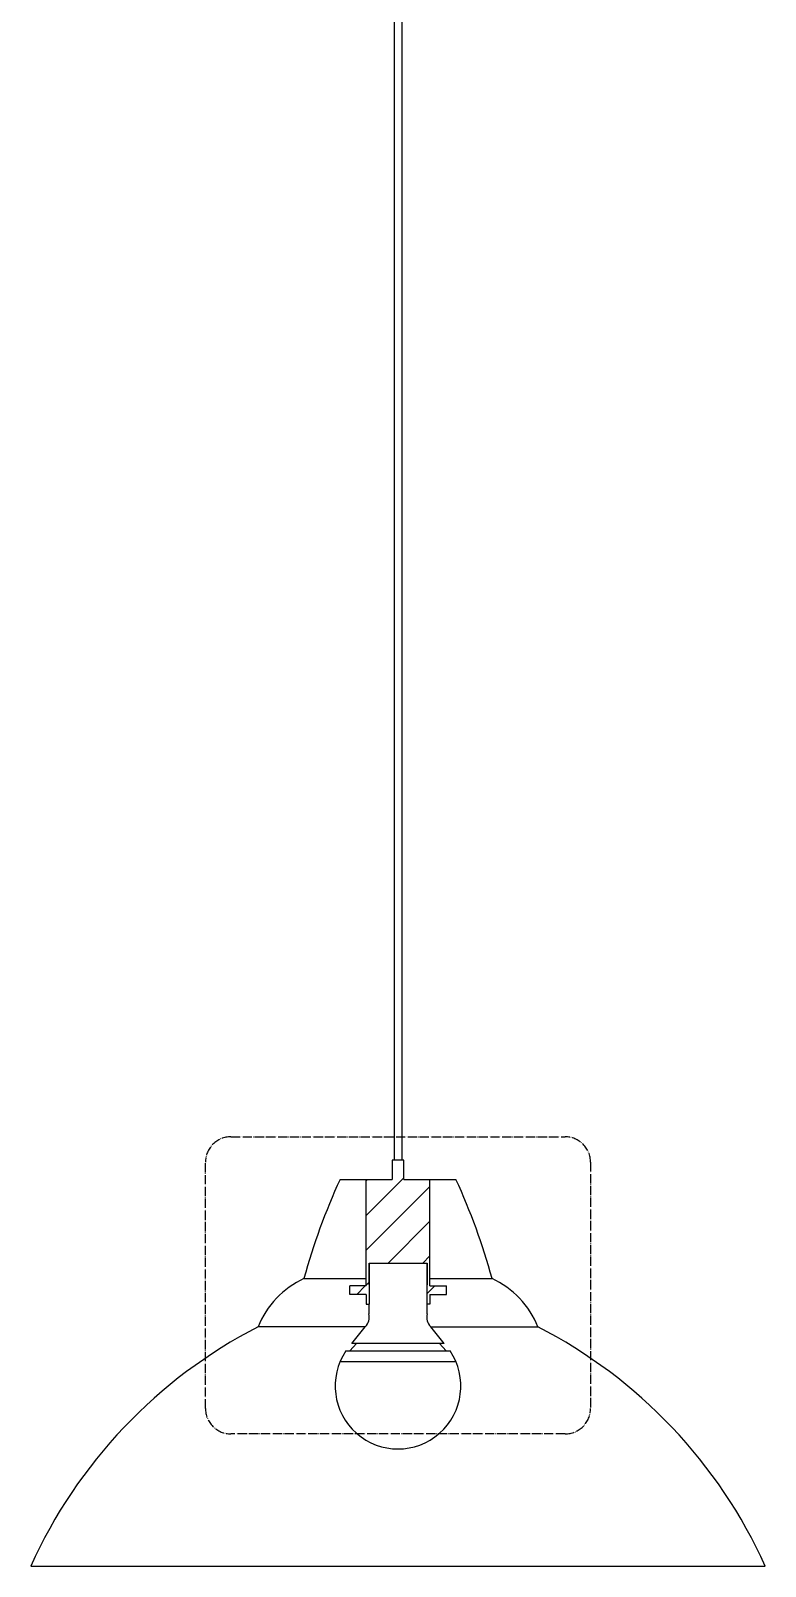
# Model space of a CAD drawing. Header units: millimetres. Extents: x 758 to 5180, y 1629 to 6668.
# Drawn here: x 3380 to 3760, y 2294 to 3088 of the extents above; entities that cross this region are included whole.
import ezdxf

# ---------------------------------------------------------------- set-up
doc = ezdxf.new("R2010")
doc.units = ezdxf.units.MM
doc.linetypes.add('ACAD_ISO04W100', pattern=[30, 24, -3, 0, -3])
for name, color, linetype in [('IF-DETL', 4, 'Continuous'), ('IF-FURN', 7, 'Continuous'), ('Layer1', 1, 'Continuous'), ('Layer2', 8, 'Continuous'), ('linee sezione', 3, 'ACAD_ISO04W100')]:
    doc.layers.add(name, color=color, linetype=linetype)

msp = doc.modelspace()

# ---------------------------------------------------------------- linework, layer by layer
at = {"layer": 'IF-DETL', "linetype": 'Continuous'}
for p, q in [((3553.24, 2475.6), (3572.74, 2495.1)), ((3553.24, 2493.56), (3553.92, 2494.25)), ((3553.24, 2457.64), (3586.24, 2490.64)), ((3564.61, 2451.06), (3586.24, 2472.68)), ((3582.57, 2451.06), (3586.24, 2454.72)), ((3548.41, 2434.86), (3552.8, 2439.25)), ((3553.24, 2439.68), (3554.74, 2441.18)), ((3584.74, 2435.26), (3588.72, 2439.25))]:
    msp.add_line(p, q, dxfattribs=at)
at = {"layer": 'IF-FURN'}
for p, q in [((3572.74, 2504.25), (3566.74, 2504.25)), ((3566.74, 2504.25), (3566.74, 2494.25)), ((3572.74, 2494.25), (3572.74, 2504.25)), ((3539.74, 2494.25), (3566.74, 2494.25)), ((3553.24, 2439.25), (3553.24, 2494.25)), ((3572.74, 2494.25), (3599.74, 2494.25)), ((3586.24, 2439.25), (3586.24, 2494.25)), ((3554.74, 2451.06), (3554.74, 2439.25)), ((3554.74, 2451.06), (3584.74, 2451.06)), ((3554.74, 2439.86), (3554.74, 2451.06)), ((3584.74, 2439.25), (3584.74, 2451.06)), ((3584.74, 2451.06), (3584.74, 2439.86)), ((3553.24, 2439.25), (3544.74, 2439.25)), ((3544.74, 2434.86), (3544.74, 2439.25)), ((3554.74, 2441.75), (3554.74, 2429.86)), ((3584.74, 2429.86), (3584.74, 2439.86)), ((3586.24, 2439.25), (3594.74, 2439.25)), ((3594.74, 2434.86), (3594.74, 2439.25)), ((3553.24, 2434.86), (3544.74, 2434.86)), ((3553.24, 2434.86), (3553.24, 2429.86)), ((3553.24, 2429.86), (3554.74, 2429.86)), ((3586.24, 2429.86), (3584.74, 2429.86)), ((3586.24, 2434.86), (3594.74, 2434.86)), ((3586.24, 2434.86), (3586.24, 2429.86)), ((3379.74, 2294.25), (3759.74, 2294.25))]:
    msp.add_line(p, q, dxfattribs=at)
for centre, radius, start, end in [((3844.45, 2354.32), 335.31, 155.33477, 164.65571), ((3295.02, 2354.32), 335.31, 15.34429, 24.66523), ((3541.06, 2400.3), 47.19, 115.03738, 157.90023), ((3598.41, 2400.3), 47.19, 22.09977, 64.96262), ((3615.77, 2187.78), 258.94, 117.21628, 155.72132), ((3523.7, 2187.78), 258.94, 24.27868, 62.78372)]:
    msp.add_arc(centre, radius, start, end, dxfattribs=at)
at = {"layer": 'Layer1'}
for p, q in [((3521.09, 2443.05), (3553.24, 2443.05)), ((3586.24, 2443.05), (3618.38, 2443.05)), ((3552.77, 2418.05), (3497.34, 2418.05)), ((3586.7, 2418.05), (3642.13, 2418.05))]:
    msp.add_line(p, q, dxfattribs=at)
at = {"layer": 'Layer2'}
for p, q in [((3567.74, 3830.62), (3567.74, 2504.25)), ((3571.74, 3830.62), (3571.74, 2504.25)), ((3554.74, 2424.86), (3554.74, 2429.86)), ((3584.74, 2424.86), (3584.74, 2429.86)), ((3545.87, 2409.43), (3552.77, 2418.05)), ((3593.6, 2409.43), (3586.7, 2418.05)), ((3544.77, 2405.58), (3548.21, 2409.43)), ((3593.6, 2409.43), (3545.87, 2409.43)), ((3594.7, 2405.58), (3591.26, 2409.43)), ((3599.74, 2399.91), (3539.74, 2399.91)), ((3542.78, 2405.58), (3596.69, 2405.58))]:
    msp.add_line(p, q, dxfattribs=at)
for centre, radius, start, end in [((3547.3, 2423.32), 7.59, 316.03666, 11.71526), ((3592.17, 2423.32), 7.59, 168.28474, 223.96334), ((3569.74, 2387.41), 32.5, 146.0253, 33.97466)]:
    msp.add_arc(centre, radius, start, end, dxfattribs=at)
at = {"layer": 'linee sezione', "ltscale": 0.2}
msp.add_lwpolyline([(3483.31, 2516.34), (3656.16, 2516.34, -0.414214), (3669.35, 2503.16), (3669.35, 2375.87, -0.414214), (3656.16, 2362.68), (3483.31, 2362.68, -0.414214), (3470.12, 2375.87), (3470.12, 2503.16, -0.414214)], format="xyb", close=True, dxfattribs=at)

doc.saveas('drawing.dxf')
